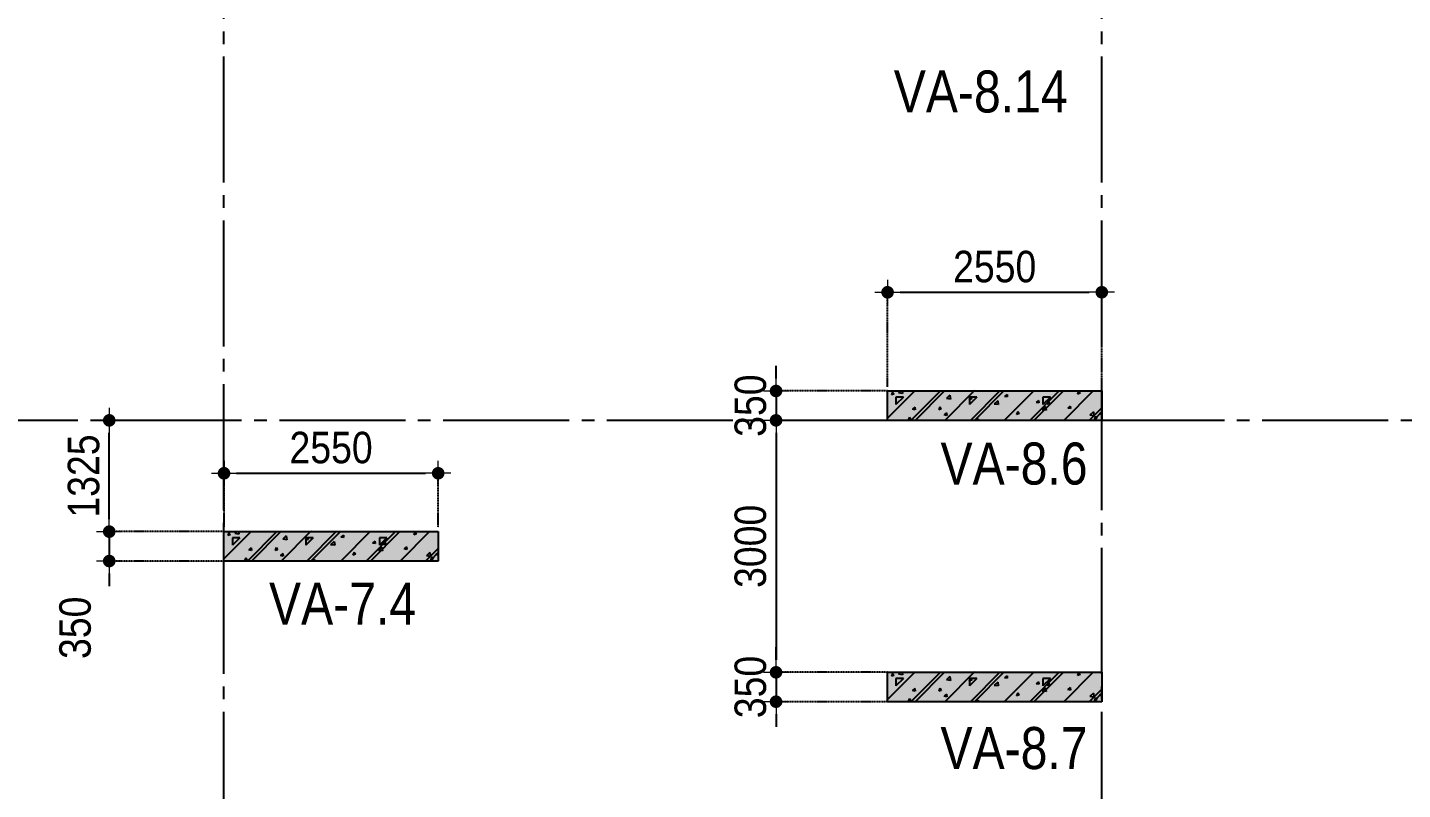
# Model space of a CAD drawing. Header units: millimetres. Extents: x -3973692 to -2843767, y 592734 to 838475.
# Drawn here: x -3138584 to -3122215, y 731136 to 740209 of the extents above; entities that cross this region are included whole.
import ezdxf
from ezdxf.enums import TextEntityAlignment as Align

# ---------------------------------------------------------------- set-up
doc = ezdxf.new("R2010")
doc.units = ezdxf.units.MM
doc.header["$MEASUREMENT"] = 0
doc.header["$PDMODE"] = 3
doc.header["$PDSIZE"] = -20
for name, pattern in [('CHG_XX_Luoi truc-Block A$0$MB_Luoi truc-150-TWA$0$Center101', [13, 10, -1, 1, -1]), ('DIVIDE2', [15.875, 6.35, -3.175, 0, -3.175, 0, -3.175]), ('HIDDEN5', [2.8375, 1.25, -1.5875])]:
    doc.linetypes.add(name, pattern=pattern)
doc.layers.get('0').update_dxf_attribs({"lineweight": 9})
doc.layers.get('Defpoints').update_dxf_attribs({"color": 10, "lineweight": 0})
for name, color, linetype, lineweight in [("'S_General_Dim_1", 1, 'Continuous', 18), ("'S_General_Divide_3 Intermediate", 3, 'DIVIDE2', 40), ('CHG_XX_Cot_Block A-T4-7$0$DBAO', 3, 'Continuous', 13), ('TEXT', 7, 'Continuous', 15)]:
    doc.layers.add(name, color=color, linetype=linetype, lineweight=lineweight)
for name, color, linetype in [('CHG_XX_Cot_Block A-T4-7$0$mb_cot tang 9-13 twa$0$Concrete Hatch', 218, 'Continuous'), ('CHG_XX_Cot_Block A-T4-7$0$mb_cot tang 9-13 twa$0$Concrete Line', 6, 'Continuous'), ('CHG_XX_Cot_Block A-T4-7$0$mb_cot tang 9-13 twa$0$Concrete Solid', 216, 'Continuous'), ('CHG_XX_Luoi truc-Block A$0$MB_Luoi truc-150-TWA$0$Grid', 34, 'Continuous'), ('CHG_XX_Luoi truc-Block A$0$MB_Luoi truc-150-TWA$0$Grid Line', 251, 'CHG_XX_Luoi truc-Block A$0$MB_Luoi truc-150-TWA$0$Center101')]:
    doc.layers.add(name, color=color, linetype=linetype)
doc.styles.add('arial', font='arial.ttf', dxfattribs={"width": 0.85})
doc.styles.add('CHG_XX_Luoi truc-Block A$0$MB_Luoi truc-150-TWA$0$Grid A-F$0$VNI-HelveCB', font='')
doc.styles.add('TTP-HelCon', font='')
doc.styles.get('CHG_XX_Luoi truc-Block A$0$MB_Luoi truc-150-TWA$0$Grid A-F$0$VNI-HelveCB').set_extended_font_data('VNI-Helve-Condense', bold=True)
doc.styles.get('TTP-HelCon').set_extended_font_data('VNI-Helve-Condense')
doc.dimstyles.new('150', dxfattribs={"dimscale": 150, "dimtxt": 2.5, "dimasz": 1, "dimexe": 0, "dimexo": 0, "dimgap": 0.75, "dimtad": 1, "dimdec": 0, "dimzin": 9, "dimdsep": 46, "dimtxsty": 'arial', "dimblk1": 'DIMDOT', "dimblk2": 'DIMDOT', "dimsah": 1, "dimcen": 2, "dimdle": 3, "dimclre": 8, "dimclrt": 2, "dimadec": 0, "dimazin": 0, "dimtfac": 1, "dimtdec": 0, "dimtix": 1, "dimtmove": 2, "dimatfit": 3, "dimldrblk": 'DIMPIJL', "dimfxl": 1, "dimtvp": 1.8, "dimtolj": 1, "dimtzin": 0, "dimarcsym": 0})

# ---------------------------------------------------------------- blocks, each defined once
blk = doc.blocks.new('*U3016')
at = {"layer": 'CHG_XX_Luoi truc-Block A$0$MB_Luoi truc-150-TWA$0$Grid Line'}
blk.add_line((0, 0), (0, 467), dxfattribs=at)
at = {"layer": 'CHG_XX_Luoi truc-Block A$0$MB_Luoi truc-150-TWA$0$Grid', "lineweight": -2, "style": 'CHG_XX_Luoi truc-Block A$0$MB_Luoi truc-150-TWA$0$Grid A-F$0$VNI-HelveCB'}
for tag, p in [('GRIDSUB', (0, 476)), ('GRID', (0, -9))]:
    blk.add_attdef(tag, text='', height=5, dxfattribs=at).set_placement(p, align=Align.MIDDLE)
blk = doc.blocks.new('*U3014')
at = {"layer": 'CHG_XX_Luoi truc-Block A$0$MB_Luoi truc-150-TWA$0$Grid Line'}
blk.add_line((0, 0), (0, 404), dxfattribs=at)
at = {"layer": 'CHG_XX_Luoi truc-Block A$0$MB_Luoi truc-150-TWA$0$Grid', "lineweight": -2, "style": 'CHG_XX_Luoi truc-Block A$0$MB_Luoi truc-150-TWA$0$Grid A-F$0$VNI-HelveCB'}
for tag, p in [('GRIDSUB', (0, 413)), ('GRID', (0, -9))]:
    blk.add_attdef(tag, text='', height=5, dxfattribs=at).set_placement(p, align=Align.MIDDLE)
blk = doc.blocks.new('CHG_XX_Luoi truc-Block A')
at = {"layer": 'CHG_XX_Luoi truc-Block A$0$MB_Luoi truc-150-TWA$0$Grid', "xscale": 150, "yscale": 150, "zscale": 150}
for p in [(12250, 87440.7), (22700, 87440.7)]:
    blk.add_blockref('*U3016', p, dxfattribs=at)
at = {"layer": 'CHG_XX_Luoi truc-Block A$0$MB_Luoi truc-150-TWA$0$Grid', "xscale": -150, "yscale": 150, "zscale": 150, "rotation": 90}
blk.add_blockref('*U3014', (57309.5, 125559.6), dxfattribs=at)
blk = doc.blocks.new('CHG_XX_Cot_Block A-T4-7')
at = {"layer": 'CHG_XX_Cot_Block A-T4-7$0$mb_cot tang 9-13 twa$0$Concrete Solid'}
for points in [[(8035102, 1211484), (8037652, 1211484), (8037652, 1211134), (8035102, 1211134)], [(8027202, 1209809), (8029752, 1209809), (8029752, 1209459), (8027202, 1209459)], [(8035102, 1208134), (8037652, 1208134), (8037652, 1207784), (8035102, 1207784)]]:
    blk.add_hatch(color=256, dxfattribs=at).paths.add_polyline_path(points)
at = {"layer": 'CHG_XX_Cot_Block A-T4-7$0$mb_cot tang 9-13 twa$0$Concrete Hatch'}
for p, q in [((8035427, 1211484), (8035102, 1211159)), ((8035257, 1211484), (8035232, 1211460)), ((8035275, 1211484), (8035280, 1211454)), ((8035731, 1211484), (8035381, 1211134)), ((8035781, 1211484), (8035431, 1211134)), ((8036134, 1211484), (8035784, 1211134)), ((8036438, 1211484), (8036088, 1211134)), ((8036488, 1211484), (8036138, 1211134)), ((8036150, 1211481), (8036138, 1211484)), ((8036150, 1211484), (8036150, 1211481)), ((8036842, 1211484), (8036492, 1211134)), ((8037145, 1211484), (8036795, 1211134)), ((8037195, 1211484), (8036845, 1211134)), ((8037549, 1211484), (8037199, 1211134)), ((8037376, 1211482), (8037363, 1211447)), ((8037376, 1211482), (8037393, 1211457)), ((8035160, 1211471), (8035147, 1211436)), ((8035177, 1211446), (8035147, 1211436)), ((8035160, 1211471), (8035177, 1211446)), ((8035202, 1211409), (8035202, 1211321)), ((8035290, 1211409), (8035202, 1211409)), ((8035290, 1211409), (8035202, 1211321)), ((8035280, 1211454), (8035232, 1211460)), ((8035843, 1211433), (8035802, 1211394)), ((8035850, 1211388), (8035802, 1211394)), ((8035843, 1211433), (8035850, 1211388)), ((8036087, 1211416), (8036073, 1211381)), ((8036104, 1211391), (8036073, 1211381)), ((8036077, 1211409), (8036077, 1211321)), ((8036165, 1211409), (8036077, 1211409)), ((8036165, 1211409), (8036077, 1211321)), ((8036087, 1211416), (8036104, 1211391)), ((8036413, 1211366), (8036372, 1211327)), ((8036420, 1211322), (8036372, 1211327)), ((8036413, 1211366), (8036420, 1211322)), ((8036524, 1211442), (8036495, 1211418)), ((8036527, 1211412), (8036495, 1211418)), ((8036524, 1211442), (8036527, 1211412)), ((8036900, 1211372), (8036871, 1211348)), ((8036903, 1211343), (8036871, 1211348)), ((8036900, 1211372), (8036903, 1211343)), ((8036952, 1211409), (8036952, 1211321)), ((8037040, 1211409), (8036952, 1211409)), ((8037040, 1211409), (8036952, 1211321)), ((8037013, 1211361), (8037000, 1211326)), ((8037030, 1211336), (8037000, 1211326)), ((8037013, 1211361), (8037030, 1211336)), ((8037393, 1211457), (8037363, 1211447)), ((8035362, 1211172), (8035348, 1211137)), ((8035362, 1211172), (8035379, 1211147)), ((8035427, 1211291), (8035398, 1211267)), ((8035430, 1211261), (8035398, 1211267)), ((8035427, 1211291), (8035430, 1211261)), ((8035724, 1211294), (8035711, 1211259)), ((8035741, 1211269), (8035711, 1211259)), ((8035724, 1211294), (8035741, 1211269)), ((8035803, 1211222), (8035774, 1211198)), ((8035806, 1211192), (8035774, 1211198)), ((8035803, 1211222), (8035806, 1211192)), ((8036179, 1211153), (8036157, 1211134)), ((8036179, 1211153), (8036181, 1211134)), ((8036651, 1211239), (8036637, 1211204)), ((8036668, 1211214), (8036637, 1211204)), ((8036651, 1211239), (8036668, 1211214)), ((8036982, 1211300), (8036942, 1211261)), ((8036989, 1211256), (8036942, 1211261)), ((8036982, 1211300), (8036989, 1211256)), ((8037276, 1211303), (8037247, 1211279)), ((8037279, 1211273), (8037247, 1211279)), ((8037276, 1211303), (8037279, 1211273)), ((8037652, 1211284), (8037502, 1211134)), ((8037552, 1211234), (8037512, 1211195)), ((8037559, 1211189), (8037512, 1211195)), ((8037652, 1211234), (8037552, 1211134)), ((8037552, 1211234), (8037559, 1211189)), ((8037577, 1211184), (8037564, 1211149)), ((8037594, 1211159), (8037564, 1211149)), ((8037577, 1211184), (8037594, 1211159)), ((8037652, 1211234), (8037624, 1211210)), ((8037652, 1211204), (8037624, 1211210)), ((8035379, 1211147), (8035348, 1211137)), ((8027527, 1209809), (8027202, 1209484)), ((8027260, 1209796), (8027247, 1209761)), ((8027277, 1209771), (8027247, 1209761)), ((8027260, 1209796), (8027277, 1209771)), ((8027302, 1209734), (8027302, 1209646)), ((8027390, 1209734), (8027302, 1209734)), ((8027390, 1209734), (8027302, 1209646)), ((8027357, 1209809), (8027332, 1209785)), ((8027380, 1209779), (8027332, 1209785)), ((8027375, 1209809), (8027380, 1209779)), ((8027831, 1209809), (8027481, 1209459)), ((8027881, 1209809), (8027531, 1209459)), ((8028234, 1209809), (8027884, 1209459)), ((8027943, 1209758), (8027902, 1209719)), ((8027950, 1209713), (8027902, 1209719)), ((8027943, 1209758), (8027950, 1209713)), ((8028187, 1209741), (8028173, 1209706)), ((8028204, 1209716), (8028173, 1209706)), ((8028177, 1209734), (8028177, 1209646)), ((8028265, 1209734), (8028177, 1209734)), ((8028265, 1209734), (8028177, 1209646)), ((8028187, 1209741), (8028204, 1209716)), ((8028538, 1209809), (8028188, 1209459)), ((8028588, 1209809), (8028238, 1209459)), ((8028250, 1209806), (8028238, 1209809)), ((8028250, 1209809), (8028250, 1209806)), ((8028513, 1209691), (8028472, 1209652)), ((8028513, 1209691), (8028520, 1209647)), ((8028942, 1209809), (8028592, 1209459)), ((8028624, 1209767), (8028595, 1209743)), ((8028627, 1209737), (8028595, 1209743)), ((8028624, 1209767), (8028627, 1209737)), ((8029245, 1209809), (8028895, 1209459)), ((8029295, 1209809), (8028945, 1209459)), ((8029000, 1209697), (8028971, 1209673)), ((8029000, 1209697), (8029003, 1209668)), ((8029052, 1209734), (8029052, 1209646)), ((8029140, 1209734), (8029052, 1209734)), ((8029140, 1209734), (8029052, 1209646)), ((8029113, 1209686), (8029100, 1209651)), ((8029113, 1209686), (8029130, 1209661)), ((8029649, 1209809), (8029299, 1209459)), ((8029476, 1209807), (8029463, 1209772)), ((8029493, 1209782), (8029463, 1209772)), ((8029476, 1209807), (8029493, 1209782)), ((8027527, 1209616), (8027498, 1209592)), ((8027530, 1209586), (8027498, 1209592)), ((8027527, 1209616), (8027530, 1209586)), ((8027824, 1209619), (8027811, 1209584)), ((8027841, 1209594), (8027811, 1209584)), ((8027824, 1209619), (8027841, 1209594)), ((8027903, 1209547), (8027874, 1209523)), ((8027906, 1209517), (8027874, 1209523)), ((8027903, 1209547), (8027906, 1209517)), ((8028520, 1209647), (8028472, 1209652)), ((8028751, 1209564), (8028737, 1209529)), ((8028768, 1209539), (8028737, 1209529)), ((8028751, 1209564), (8028768, 1209539)), ((8029003, 1209668), (8028971, 1209673)), ((8029082, 1209625), (8029042, 1209586)), ((8029089, 1209581), (8029042, 1209586)), ((8029082, 1209625), (8029089, 1209581)), ((8029130, 1209661), (8029100, 1209651)), ((8029376, 1209628), (8029347, 1209604)), ((8029379, 1209598), (8029347, 1209604)), ((8029376, 1209628), (8029379, 1209598)), ((8029752, 1209609), (8029602, 1209459)), ((8029652, 1209559), (8029612, 1209520)), ((8029659, 1209514), (8029612, 1209520)), ((8029752, 1209559), (8029652, 1209459)), ((8029652, 1209559), (8029659, 1209514)), ((8029752, 1209559), (8029724, 1209535)), ((8029752, 1209529), (8029724, 1209535)), ((8027462, 1209497), (8027448, 1209462)), ((8027479, 1209472), (8027448, 1209462)), ((8027462, 1209497), (8027479, 1209472)), ((8028279, 1209478), (8028257, 1209459)), ((8028279, 1209478), (8028281, 1209459)), ((8029677, 1209509), (8029664, 1209474)), ((8029694, 1209484), (8029664, 1209474)), ((8029677, 1209509), (8029694, 1209484)), ((8035427, 1208134), (8035102, 1207809)), ((8035160, 1208121), (8035147, 1208086)), ((8035177, 1208096), (8035147, 1208086)), ((8035160, 1208121), (8035177, 1208096)), ((8035202, 1208059), (8035202, 1207971)), ((8035290, 1208059), (8035202, 1208059)), ((8035290, 1208059), (8035202, 1207971)), ((8035257, 1208134), (8035232, 1208110)), ((8035280, 1208104), (8035232, 1208110)), ((8035275, 1208134), (8035280, 1208104)), ((8035731, 1208134), (8035381, 1207784)), ((8035781, 1208134), (8035431, 1207784)), ((8036134, 1208134), (8035784, 1207784)), ((8035843, 1208083), (8035802, 1208044)), ((8035850, 1208038), (8035802, 1208044)), ((8035843, 1208083), (8035850, 1208038)), ((8036087, 1208066), (8036073, 1208031)), ((8036104, 1208041), (8036073, 1208031)), ((8036077, 1208059), (8036077, 1207971)), ((8036165, 1208059), (8036077, 1208059)), ((8036165, 1208059), (8036077, 1207971)), ((8036087, 1208066), (8036104, 1208041)), ((8036438, 1208134), (8036088, 1207784)), ((8036488, 1208134), (8036138, 1207784)), ((8036150, 1208131), (8036138, 1208134)), ((8036150, 1208134), (8036150, 1208131)), ((8036842, 1208134), (8036492, 1207784)), ((8036524, 1208092), (8036495, 1208068)), ((8036527, 1208062), (8036495, 1208068)), ((8036524, 1208092), (8036527, 1208062)), ((8037145, 1208134), (8036795, 1207784)), ((8037195, 1208134), (8036845, 1207784)), ((8036952, 1208059), (8036952, 1207971)), ((8037040, 1208059), (8036952, 1208059)), ((8037040, 1208059), (8036952, 1207971)), ((8037549, 1208134), (8037199, 1207784)), ((8037376, 1208132), (8037363, 1208097)), ((8037393, 1208107), (8037363, 1208097)), ((8037376, 1208132), (8037393, 1208107)), ((8035427, 1207941), (8035398, 1207917)), ((8035430, 1207911), (8035398, 1207917)), ((8035427, 1207941), (8035430, 1207911)), ((8035724, 1207944), (8035711, 1207909)), ((8035741, 1207919), (8035711, 1207909)), ((8035724, 1207944), (8035741, 1207919)), ((8036413, 1208016), (8036372, 1207977)), ((8036420, 1207972), (8036372, 1207977)), ((8036413, 1208016), (8036420, 1207972)), ((8036651, 1207889), (8036637, 1207854)), ((8036651, 1207889), (8036668, 1207864)), ((8036900, 1208022), (8036871, 1207998)), ((8036903, 1207993), (8036871, 1207998)), ((8036900, 1208022), (8036903, 1207993)), ((8036982, 1207950), (8036942, 1207911)), ((8036989, 1207906), (8036942, 1207911)), ((8036982, 1207950), (8036989, 1207906)), ((8037013, 1208011), (8037000, 1207976)), ((8037030, 1207986), (8037000, 1207976)), ((8037013, 1208011), (8037030, 1207986)), ((8037276, 1207953), (8037247, 1207929)), ((8037279, 1207923), (8037247, 1207929)), ((8037276, 1207953), (8037279, 1207923)), ((8037652, 1207934), (8037502, 1207784)), ((8037552, 1207884), (8037512, 1207845)), ((8037652, 1207884), (8037552, 1207784)), ((8037552, 1207884), (8037559, 1207839)), ((8037652, 1207884), (8037624, 1207860)), ((8035362, 1207822), (8035348, 1207787)), ((8035379, 1207797), (8035348, 1207787)), ((8035362, 1207822), (8035379, 1207797)), ((8035803, 1207872), (8035774, 1207848)), ((8035806, 1207842), (8035774, 1207848)), ((8035803, 1207872), (8035806, 1207842)), ((8036179, 1207803), (8036157, 1207784)), ((8036179, 1207803), (8036181, 1207784)), ((8036668, 1207864), (8036637, 1207854)), ((8037559, 1207839), (8037512, 1207845)), ((8037577, 1207834), (8037564, 1207799)), ((8037594, 1207809), (8037564, 1207799)), ((8037577, 1207834), (8037594, 1207809)), ((8037652, 1207854), (8037624, 1207860))]:
    blk.add_line(p, q, dxfattribs=at)
at = {"layer": 'CHG_XX_Cot_Block A-T4-7$0$mb_cot tang 9-13 twa$0$Concrete Line'}
for p, q in [((8035102, 1211484), (8037652, 1211484)), ((8035102, 1211134), (8035102, 1211484)), ((8037652, 1211484), (8037652, 1211134)), ((8037652, 1211134), (8035102, 1211134)), ((8027202, 1209809), (8029752, 1209809)), ((8027202, 1209459), (8027202, 1209809)), ((8029752, 1209809), (8029752, 1209459)), ((8029752, 1209459), (8027202, 1209459)), ((8035102, 1208134), (8037652, 1208134)), ((8035102, 1207784), (8035102, 1208134)), ((8037652, 1208134), (8037652, 1207784)), ((8037652, 1207784), (8035102, 1207784))]:
    blk.add_line(p, q, dxfattribs=at)
at = {"layer": 'CHG_XX_Cot_Block A-T4-7$0$DBAO'}
blk.add_blockref('CHG_XX_Luoi truc-Block A', (8014952, 1085574), dxfattribs=at)
blk = doc.blocks.new('a')
at = {"layer": 'TEXT', "color": 3, "style": 'TTP-HelCon'}
for s, p in [('VA-8.14', (20224, -23024)), ('VA-8.6', (20780, -27454)), ('VA-7.4', (12786, -29121)), ('VA-8.7', (20780, -30842))]:
    blk.add_text(s, height=500, dxfattribs=at).set_placement(p)
blk = doc.blocks.new('DIMDOT')
for p, q in [((1, 0), (-1, 0)), ((0, -1), (0, 1))]:
    blk.add_line(p, q)
at = {"const_width": 0.5}
blk.add_lwpolyline([(-0.25, 0, 1), (0.25, 0, 1)], format="xyb", close=True, dxfattribs=at)
blk = doc.blocks.new('*D566')
at = {"layer": "'S_General_Dim_1", "color": 8, "linetype": 'HIDDEN5', "lineweight": -2, "transparency": 16777216}
for p, q in [((-3136245, 734256), (-3136245, 734901)), ((-3133695, 734256), (-3133695, 734901))]:
    blk.add_line(p, q, dxfattribs=at)
at = {"layer": "'S_General_Dim_1", "color": 0, "lineweight": -2, "transparency": 16777216}
blk.add_line((-3136095, 734901), (-3133845, 734901), dxfattribs=at)
at = {"layer": 'Defpoints', "color": 0, "transparency": 16777216}
for p in [(-3133695, 734901), (-3136245, 734256), (-3133695, 734256)]:
    blk.add_point(p, dxfattribs=at)
at = {"layer": "'S_General_Dim_1", "color": 0, "lineweight": -2, "transparency": 16777216, "xscale": 150, "yscale": 150, "zscale": 150, "rotation": 180}
blk.add_blockref('DIMDOT', (-3136245, 734901), dxfattribs=at)
at = {"layer": "'S_General_Dim_1", "color": 0, "lineweight": -2, "transparency": 16777216, "xscale": 150, "yscale": 150, "zscale": 150}
blk.add_blockref('DIMDOT', (-3133695, 734901), dxfattribs=at)
at = {"layer": "'S_General_Dim_1", "color": 2, "transparency": 16777216, "insert": (-3134970, 735205), "char_height": 375, "attachment_point": 5, "style": 'arial'}
blk.add_mtext('\\A1;2550', dxfattribs=at)
blk = doc.blocks.new('DIMPIJL')
at = {"linetype": 'ByBlock'}
blk.add_solid([(-2.5, 0.42), (-2.5, -0.42), (0, 0)], dxfattribs=at)
blk = doc.blocks.new('*D567')
at = {"layer": "'S_General_Dim_1", "color": 0, "lineweight": -2, "transparency": 16777216}
for p, q in [((-3137611, 734356), (-3137611, 734506)), ((-3137611, 734206), (-3137611, 733856)), ((-3137611, 733706), (-3137611, 733556))]:
    blk.add_line(p, q, dxfattribs=at)
at = {"layer": "'S_General_Dim_1", "color": 8, "linetype": 'HIDDEN5', "lineweight": -2, "transparency": 16777216}
for p, q in [((-3136245, 734206), (-3137611, 734206)), ((-3136245, 733856), (-3137611, 733856))]:
    blk.add_line(p, q, dxfattribs=at)
at = {"layer": 'Defpoints', "color": 0, "transparency": 16777216}
for p in [(-3136245, 734206), (-3137611, 733856), (-3136245, 733856)]:
    blk.add_point(p, dxfattribs=at)
at = {"layer": "'S_General_Dim_1", "color": 0, "lineweight": -2, "transparency": 16777216, "xscale": 150, "yscale": 150, "zscale": 150}
for p, rotation in [((-3137611, 734206), 270), ((-3137611, 733856), 90)]:
    blk.add_blockref('DIMDOT', p, dxfattribs=dict(at, rotation=rotation))
at = {"layer": "'S_General_Dim_1", "color": 2, "transparency": 16777216, "insert": (-3138016, 733061), "char_height": 375, "attachment_point": 5, "rotation": 90, "style": 'arial'}
blk.add_mtext('\\A1;350', dxfattribs=at)
blk = doc.blocks.new('*D568')
at = {"layer": "'S_General_Dim_1", "color": 8, "linetype": 'HIDDEN5', "lineweight": -2, "transparency": 16777216}
for p, q in [((-3136711, 735531), (-3137611, 735531)), ((-3136245, 734206), (-3137611, 734206))]:
    blk.add_line(p, q, dxfattribs=at)
at = {"layer": "'S_General_Dim_1", "color": 0, "lineweight": -2, "transparency": 16777216}
blk.add_line((-3137611, 734356), (-3137611, 735381), dxfattribs=at)
at = {"layer": 'Defpoints', "color": 0, "transparency": 16777216}
for p in [(-3137611, 735531), (-3136711, 735531), (-3136245, 734206)]:
    blk.add_point(p, dxfattribs=at)
at = {"layer": "'S_General_Dim_1", "color": 0, "lineweight": -2, "transparency": 16777216, "xscale": 150, "yscale": 150, "zscale": 150}
for p, rotation in [((-3137611, 735531), 90), ((-3137611, 734206), 270)]:
    blk.add_blockref('DIMDOT', p, dxfattribs=dict(at, rotation=rotation))
at = {"layer": "'S_General_Dim_1", "color": 2, "transparency": 16777216, "insert": (-3137915, 734868), "char_height": 375, "attachment_point": 5, "rotation": 90, "style": 'arial'}
blk.add_mtext('\\A1;1325', dxfattribs=at)
blk = doc.blocks.new('*D573')
at = {"layer": "'S_General_Dim_1", "color": 8, "linetype": 'HIDDEN5', "lineweight": -2, "transparency": 16777216}
for p, q in [((-3128345, 735931), (-3128345, 737056)), ((-3125795, 735931), (-3125795, 737056))]:
    blk.add_line(p, q, dxfattribs=at)
at = {"layer": "'S_General_Dim_1", "color": 0, "lineweight": -2, "transparency": 16777216}
blk.add_line((-3128195, 737056), (-3125945, 737056), dxfattribs=at)
at = {"layer": 'Defpoints', "color": 0, "transparency": 16777216}
for p in [(-3125795, 737056), (-3128345, 735931), (-3125795, 735931)]:
    blk.add_point(p, dxfattribs=at)
at = {"layer": "'S_General_Dim_1", "color": 0, "lineweight": -2, "transparency": 16777216, "xscale": 150, "yscale": 150, "zscale": 150, "rotation": 180}
blk.add_blockref('DIMDOT', (-3128345, 737056), dxfattribs=at)
at = {"layer": "'S_General_Dim_1", "color": 0, "lineweight": -2, "transparency": 16777216, "xscale": 150, "yscale": 150, "zscale": 150}
blk.add_blockref('DIMDOT', (-3125795, 737056), dxfattribs=at)
at = {"layer": "'S_General_Dim_1", "color": 2, "transparency": 16777216, "insert": (-3127070, 737360), "char_height": 375, "attachment_point": 5, "style": 'arial'}
blk.add_mtext('\\A1;2550', dxfattribs=at)
blk = doc.blocks.new('*D574')
at = {"layer": "'S_General_Dim_1", "color": 0, "lineweight": -2, "transparency": 16777216}
for p, q in [((-3129673, 736031), (-3129673, 736181)), ((-3129673, 735881), (-3129673, 735531)), ((-3129673, 735381), (-3129673, 735231))]:
    blk.add_line(p, q, dxfattribs=at)
at = {"layer": "'S_General_Dim_1", "color": 8, "linetype": 'HIDDEN5', "lineweight": -2, "transparency": 16777216}
for p, q in [((-3128345, 735881), (-3129673, 735881)), ((-3128345, 735531), (-3129673, 735531))]:
    blk.add_line(p, q, dxfattribs=at)
at = {"layer": 'Defpoints', "color": 0, "transparency": 16777216}
for p in [(-3128345, 735881), (-3129673, 735531), (-3128345, 735531)]:
    blk.add_point(p, dxfattribs=at)
at = {"layer": "'S_General_Dim_1", "color": 0, "lineweight": -2, "transparency": 16777216, "xscale": 150, "yscale": 150, "zscale": 150}
for p, rotation in [((-3129673, 735881), 270), ((-3129673, 735531), 90)]:
    blk.add_blockref('DIMDOT', p, dxfattribs=dict(at, rotation=rotation))
at = {"layer": "'S_General_Dim_1", "color": 2, "transparency": 16777216, "insert": (-3129977, 735706), "char_height": 375, "attachment_point": 5, "rotation": 90, "style": 'arial'}
blk.add_mtext('\\A1;350', dxfattribs=at)
blk = doc.blocks.new('*D575')
at = {"layer": "'S_General_Dim_1", "color": 8, "linetype": 'HIDDEN5', "lineweight": -2, "transparency": 16777216}
for p, q in [((-3128345, 735531), (-3129673, 735531)), ((-3128345, 732531), (-3129673, 732531))]:
    blk.add_line(p, q, dxfattribs=at)
at = {"layer": "'S_General_Dim_1", "color": 0, "lineweight": -2, "transparency": 16777216}
blk.add_line((-3129673, 735381), (-3129673, 732681), dxfattribs=at)
at = {"layer": 'Defpoints', "color": 0, "transparency": 16777216}
for p in [(-3128345, 735531), (-3129673, 732531), (-3128345, 732531)]:
    blk.add_point(p, dxfattribs=at)
at = {"layer": "'S_General_Dim_1", "color": 0, "lineweight": -2, "transparency": 16777216, "xscale": 150, "yscale": 150, "zscale": 150}
for p, rotation in [((-3129673, 735531), 90), ((-3129673, 732531), 270)]:
    blk.add_blockref('DIMDOT', p, dxfattribs=dict(at, rotation=rotation))
at = {"layer": "'S_General_Dim_1", "color": 2, "transparency": 16777216, "insert": (-3129977, 734031), "char_height": 375, "attachment_point": 5, "rotation": 90, "style": 'arial'}
blk.add_mtext('\\A1;3000', dxfattribs=at)
blk = doc.blocks.new('*D576')
at = {"layer": "'S_General_Dim_1", "color": 0, "lineweight": -2, "transparency": 16777216}
for p, q in [((-3129673, 732681), (-3129673, 732831)), ((-3129673, 732531), (-3129673, 732181)), ((-3129673, 732031), (-3129673, 731881))]:
    blk.add_line(p, q, dxfattribs=at)
at = {"layer": "'S_General_Dim_1", "color": 8, "linetype": 'HIDDEN5', "lineweight": -2, "transparency": 16777216}
for p, q in [((-3128345, 732531), (-3129673, 732531)), ((-3128345, 732181), (-3129673, 732181))]:
    blk.add_line(p, q, dxfattribs=at)
at = {"layer": 'Defpoints', "color": 0, "transparency": 16777216}
for p in [(-3128345, 732531), (-3129673, 732181), (-3128345, 732181)]:
    blk.add_point(p, dxfattribs=at)
at = {"layer": "'S_General_Dim_1", "color": 0, "lineweight": -2, "transparency": 16777216, "xscale": 150, "yscale": 150, "zscale": 150}
for p, rotation in [((-3129673, 732531), 270), ((-3129673, 732181), 90)]:
    blk.add_blockref('DIMDOT', p, dxfattribs=dict(at, rotation=rotation))
at = {"layer": "'S_General_Dim_1", "color": 2, "transparency": 16777216, "insert": (-3129977, 732356), "char_height": 375, "attachment_point": 5, "rotation": 90, "style": 'arial'}
blk.add_mtext('\\A1;350', dxfattribs=at)

msp = doc.modelspace()

# ---------------------------------------------------------------- block references
at = {"layer": "'S_General_Divide_3 Intermediate"}
msp.add_blockref('CHG_XX_Cot_Block A-T4-7', (-11163447.5, -475602.7), dxfattribs=at)
at = {"layer": 'TEXT'}
msp.add_blockref('a', (-3148495.2, 762221), dxfattribs=at)

# ---------------------------------------------------------------- dimensions: what is measured, and where the dimension line sits
at = {"layer": "'S_General_Dim_1"}
for base, p1, p2, picture, middle in [((-3125795.2, 737056.5), (-3128345.2, 735930.6), (-3125795.2, 735930.6), '*D573', (-3127070.2, 737360.5)), ((-3133695.2, 734900.6), (-3136245.2, 734255.6), (-3133695.2, 734255.6), '*D566', (-3134970.2, 735204.6))]:
    dim = msp.add_linear_dim(base=base, p1=p1, p2=p2, dimstyle='150', dxfattribs=at)
    dim.commit()
    dim.dimension.update_dxf_attribs({"geometry": picture, "text_midpoint": middle})
for base, p1, p2, picture, middle in [((-3129673.2, 735530.6), (-3128345.2, 735881), (-3128345.2, 735530.6), '*D574', (-3129977.3, 735705.8)), ((-3137611, 735530.6), (-3136245.2, 734206), (-3136710.8, 735530.6), '*D568', (-3137915.1, 734868.3)), ((-3129673.2, 732530.6), (-3128345.2, 735530.6), (-3128345.2, 732530.6), '*D575', (-3129977.3, 734030.6)), ((-3129673.2, 732181), (-3128345.2, 732530.6), (-3128345.2, 732181), '*D576', (-3129977.3, 732355.8))]:
    dim = msp.add_linear_dim(base=base, p1=p1, p2=p2, angle=90, dimstyle='150', dxfattribs=at)
    dim.commit()
    dim.dimension.update_dxf_attribs({"geometry": picture, "text_midpoint": middle})
dim = msp.add_linear_dim(base=(-3137611, 733856), p1=(-3136245.2, 734206), p2=(-3136245.2, 733856), angle=90, dimstyle='150', dxfattribs=at)
dim.commit()
dim.dimension.update_dxf_attribs({"geometry": '*D567', "text_midpoint": (-3138016.3, 733061.3), "dimtype": 160})

doc.saveas('drawing.dxf')
